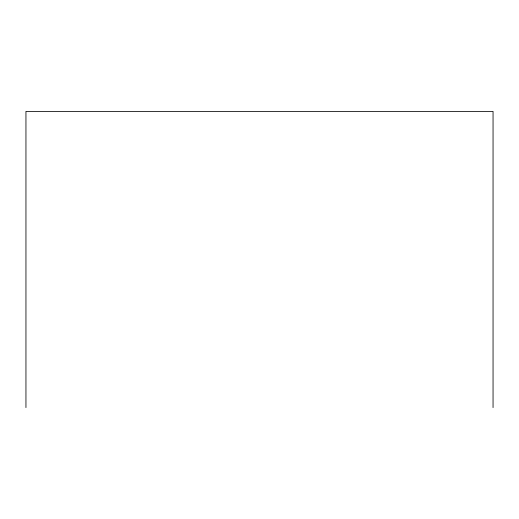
<?xml version="1.0" encoding="UTF-8"?>
<svg xmlns="http://www.w3.org/2000/svg" width="519" height="519" viewBox="0 0 519 519"><rect width="100%" height="100%" fill="white"/><g stroke="black" fill="none" stroke-linecap="round" stroke-linejoin="round"><path stroke-width="0.78" d="M493.05 407.603L493.05 111.397L25.95 111.397L25.95 407.603"/></g></svg>
